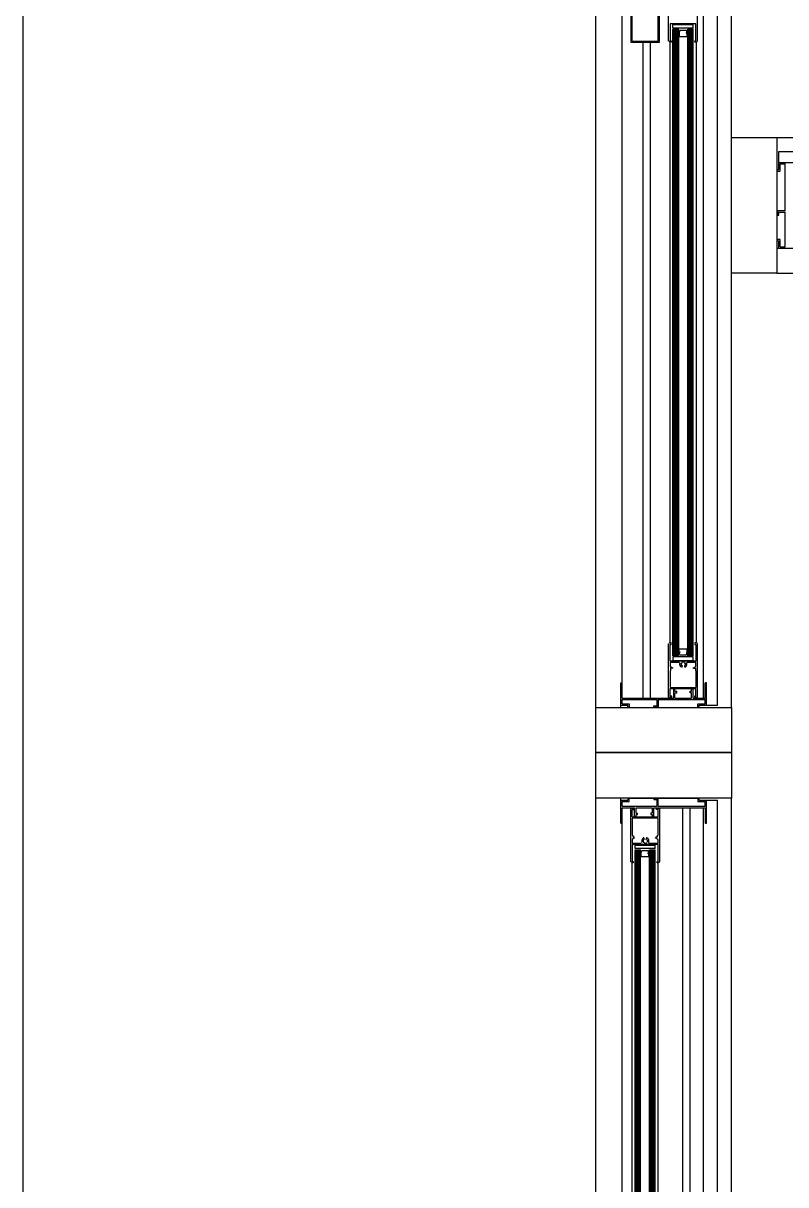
# Model space of a CAD drawing. Header units: millimetres. Extents: x 7649 to 34105, y 3983 to 25377.
# Drawn here: x 7649 to 8492, y 7268 to 8551 of the extents above; entities that cross this region are included whole.
import ezdxf

# ---------------------------------------------------------------- set-up
doc = ezdxf.new("R2010")
doc.units = ezdxf.units.MM

msp = doc.modelspace()

# ---------------------------------------------------------------- linework, layer by layer
at = {"layer": 'GEOMETRY', "color": 7}
for p, q in [((7649.45694, 5374.92222), (7649.45694, 25376.89306)), ((8281.81111, 7795.33056), (8281.81111, 9325.68056)), ((8310.91528, 7805.91389), (8310.91528, 9315.62639)), ((8400.87361, 7805.91389), (8400.87361, 9315.62639)), ((8416.21944, 7797.97639), (8416.21944, 9323.56389)), ((8431.56528, 7795.33056), (8431.56528, 9325.68056)), ((8320.44028, 8589.08056), (8320.44028, 8530.34306)), ((8352.19028, 8530.34306), (8352.19028, 8589.08056)), ((8362.24444, 8531.40139), (8362.24444, 8590.13889)), ((8393.99444, 8531.40139), (8393.99444, 8590.13889)), ((8322.02778, 8531.40139), (8322.02778, 8559.44722)), ((8350.60278, 8531.40139), (8350.60278, 8559.44722)), ((8392.40694, 8550.45139), (8363.83194, 8550.45139)), ((8363.83194, 8550.45139), (8363.83194, 8531.93056)), ((8367.00694, 8545.68889), (8367.00694, 8549.92222)), ((8367.00694, 8549.92222), (8389.23194, 8549.92222)), ((8389.23194, 8545.68889), (8367.00694, 8545.68889)), ((8367.00694, 7852.48056), (8367.00694, 8544.63056)), ((8367.00694, 8544.63056), (8373.35694, 8544.63056)), ((8368.06528, 7852.48056), (8368.06528, 8544.63056)), ((8369.12361, 7852.48056), (8369.12361, 8544.63056)), ((8370.18194, 7852.48056), (8370.18194, 8544.63056)), ((8371.24028, 7852.48056), (8371.24028, 8544.63056)), ((8372.29861, 7852.48056), (8372.29861, 8544.63056)), ((8373.35694, 7852.48056), (8373.35694, 8544.63056)), ((8383.41111, 7852.48056), (8383.41111, 8544.63056)), ((8383.41111, 8544.63056), (8389.23194, 8544.63056)), ((8384.46944, 7852.48056), (8384.46944, 8544.63056)), ((8384.99861, 7852.48056), (8384.99861, 8544.63056)), ((8386.05694, 7852.48056), (8386.05694, 8544.63056)), ((8387.11528, 7852.48056), (8387.11528, 8544.63056)), ((8388.17361, 7852.48056), (8388.17361, 8544.63056)), ((8389.23194, 8545.68889), (8389.23194, 8549.92222)), ((8389.23194, 7852.48056), (8389.23194, 8544.63056)), ((8392.40694, 8531.93056), (8392.40694, 8550.45139)), ((8363.83194, 8531.93056), (8364.89028, 8531.93056)), ((8364.89028, 8531.93056), (8364.89028, 8530.34306)), ((8373.88611, 8539.86806), (8374.94444, 8543.57222)), ((8373.88611, 8539.86806), (8373.88611, 8536.69306)), ((8373.88611, 8536.69306), (8382.88194, 8536.69306)), ((8374.94444, 8543.57222), (8381.82361, 8543.57222)), ((8381.82361, 8539.86806), (8382.88194, 8543.57222)), ((8382.88194, 8536.69306), (8382.88194, 8539.86806)), ((8391.34861, 8530.34306), (8391.34861, 8531.93056)), ((8391.34861, 8531.93056), (8392.40694, 8531.93056)), ((8320.44028, 8530.34306), (8352.19028, 8530.34306)), ((8322.02778, 8531.40139), (8350.60278, 8531.40139)), ((8334.19861, 7805.91389), (8334.19861, 8530.34306)), ((8342.13611, 7805.91389), (8342.13611, 8530.34306)), ((8362.77361, 8531.66597), (8362.78086, 8531.55826)), ((8362.78086, 8531.55826), (8362.80196, 8531.45496)), ((8362.80196, 8531.45496), (8362.83599, 8531.35701)), ((8362.83599, 8531.35701), (8362.88198, 8531.26535)), ((8362.88198, 8531.26535), (8362.939, 8531.18093)), ((8362.939, 8531.18093), (8363.00609, 8531.10471)), ((8363.00609, 8531.10471), (8363.08232, 8531.03761)), ((8363.08232, 8531.03761), (8363.16674, 8530.98059)), ((8363.16674, 8530.98059), (8363.2584, 8530.9346)), ((8363.2584, 8530.9346), (8363.35635, 8530.90058)), ((8364.89028, 8530.34306), (8363.30278, 8530.34306)), ((8363.35635, 8530.90058), (8363.45965, 8530.87947)), ((8363.45965, 8530.87947), (8363.56736, 8530.87222)), ((8363.83194, 7866.76806), (8363.83194, 8530.34306)), ((8392.93611, 8530.34306), (8391.34861, 8530.34306)), ((8392.93611, 7866.76806), (8392.93611, 8530.34306)), ((8393.20069, 8530.87222), (8393.3084, 8530.87947)), ((8393.3084, 8530.87947), (8393.41171, 8530.90058)), ((8393.41171, 8530.90058), (8393.50966, 8530.9346)), ((8393.50966, 8530.9346), (8393.60132, 8530.98059)), ((8393.60132, 8530.98059), (8393.68573, 8531.03761)), ((8393.68573, 8531.03761), (8393.76196, 8531.10471)), ((8393.76196, 8531.10471), (8393.82906, 8531.18093)), ((8393.82906, 8531.18093), (8393.88607, 8531.26535)), ((8393.88607, 8531.26535), (8393.93207, 8531.35701)), ((8393.93207, 8531.35701), (8393.96609, 8531.45496)), ((8393.96609, 8531.45496), (8393.9872, 8531.55826)), ((8393.9872, 8531.55826), (8393.99444, 8531.66597)), ((8481.83611, 8425.03889), (11880.67361, 8425.03889)), ((8483.95278, 8397.52222), (8483.95278, 8409.69306)), ((8483.95278, 8409.69306), (11878.02778, 8409.69306)), ((8483.95278, 8397.52222), (8509.35278, 8397.52222)), ((8483.95278, 8389.58472), (8483.95278, 8397.52222)), ((8485.54028, 8387.99722), (8485.54028, 8395.93472)), ((8485.54028, 8395.93472), (8490.83194, 8395.93472)), ((8490.83194, 8344.07639), (8490.83194, 8395.93472)), ((8481.83611, 8389.58472), (8481.83611, 8387.99722)), ((8481.83611, 8389.58472), (8483.95278, 8389.58472)), ((8481.83611, 8387.99722), (8485.54028, 8387.99722)), ((8490.83194, 8344.07639), (8482.36528, 8344.07639)), ((8482.36528, 8344.07639), (8482.36528, 8339.31389)), ((8482.36528, 8339.31389), (8483.95278, 8339.31389)), ((8483.95278, 8339.31389), (8483.95278, 8342.48889)), ((8483.95278, 8342.48889), (8490.83194, 8342.48889)), ((8490.83194, 8304.38889), (8490.83194, 8342.48889)), ((8485.54028, 8312.32639), (8481.83611, 8312.32639)), ((8481.83611, 8312.32639), (8481.83611, 8310.73889)), ((8481.83611, 8310.73889), (8483.95278, 8310.73889)), ((8481.83611, 8302.80139), (8483.95278, 8302.80139)), ((8483.95278, 8302.80139), (8483.95278, 8310.73889)), ((8483.95278, 8302.80139), (8509.35278, 8302.80139)), ((8485.54028, 8304.38889), (8485.54028, 8312.32639)), ((8485.54028, 8304.38889), (8490.83194, 8304.38889)), ((8481.83611, 8275.28472), (11880.67361, 8275.28472)), ((8362.24444, 7806.97222), (8362.24444, 7865.70972)), ((8362.78086, 7866.08201), (8362.77361, 7865.97431)), ((8362.80196, 7866.18532), (8362.78086, 7866.08201)), ((8362.83599, 7866.28327), (8362.80196, 7866.18532)), ((8362.88198, 7866.37493), (8362.83599, 7866.28327)), ((8362.939, 7866.45934), (8362.88198, 7866.37493)), ((8363.00609, 7866.53557), (8362.939, 7866.45934)), ((8363.08232, 7866.60267), (8363.00609, 7866.53557)), ((8363.16674, 7866.65969), (8363.08232, 7866.60267)), ((8363.2584, 7866.70568), (8363.16674, 7866.65969)), ((8363.35635, 7866.7397), (8363.2584, 7866.70568)), ((8364.89028, 7866.76806), (8363.30278, 7866.76806)), ((8363.45965, 7866.76081), (8363.35635, 7866.7397)), ((8363.56736, 7866.76806), (8363.45965, 7866.76081)), ((8363.83194, 7846.65972), (8363.83194, 7865.18056)), ((8363.83194, 7865.18056), (8364.89028, 7865.18056)), ((8364.89028, 7865.18056), (8364.89028, 7866.76806)), ((8392.93611, 7866.76806), (8391.34861, 7866.76806)), ((8391.34861, 7866.76806), (8391.34861, 7865.18056)), ((8391.34861, 7865.18056), (8392.40694, 7865.18056)), ((8392.40694, 7865.18056), (8392.40694, 7846.65972)), ((8393.3084, 7866.76081), (8393.20069, 7866.76806)), ((8393.41171, 7866.7397), (8393.3084, 7866.76081)), ((8393.50966, 7866.70568), (8393.41171, 7866.7397)), ((8393.60132, 7866.65969), (8393.50966, 7866.70568)), ((8393.68573, 7866.60267), (8393.60132, 7866.65969)), ((8393.76196, 7866.53557), (8393.68573, 7866.60267)), ((8393.82906, 7866.45934), (8393.76196, 7866.53557)), ((8393.88607, 7866.37493), (8393.82906, 7866.45934)), ((8393.93207, 7866.28327), (8393.88607, 7866.37493)), ((8393.96609, 7866.18532), (8393.93207, 7866.28327)), ((8393.9872, 7866.08201), (8393.96609, 7866.18532)), ((8393.99444, 7865.97431), (8393.9872, 7866.08201)), ((8393.99444, 7806.97222), (8393.99444, 7865.70972)), ((8367.00694, 7852.48056), (8373.35694, 7852.48056)), ((8373.88611, 7857.24306), (8373.88611, 7860.41806)), ((8373.88611, 7860.41806), (8382.88194, 7860.41806)), ((8373.88611, 7853.53889), (8374.94444, 7857.24306)), ((8374.94444, 7853.53889), (8381.82361, 7853.53889)), ((8381.82361, 7853.53889), (8382.88194, 7857.24306)), ((8382.88194, 7857.24306), (8382.88194, 7860.41806)), ((8383.41111, 7852.48056), (8389.23194, 7852.48056)), ((8392.40694, 7846.65972), (8363.83194, 7846.65972)), ((8374.41528, 7845.07222), (8363.83194, 7845.07222)), ((8363.83194, 7845.07222), (8363.83194, 7840.83889)), ((8363.83194, 7840.83889), (8367.00694, 7839.25139)), ((8389.23194, 7851.42222), (8367.00694, 7851.42222)), ((8367.00694, 7851.42222), (8367.00694, 7847.18889)), ((8367.00694, 7847.18889), (8389.23194, 7847.18889)), ((8367.00694, 7838.72222), (8367.00694, 7839.25139)), ((8374.42818, 7843.54424), (8374.41647, 7843.11433)), ((8374.41647, 7843.11433), (8374.45107, 7842.68784)), ((8374.48714, 7843.97377), (8374.42818, 7843.54424)), ((8374.45107, 7842.68784), (8374.53105, 7842.26855)), ((8374.59428, 7844.39915), (8374.48714, 7843.97377)), ((8374.53105, 7842.26855), (8374.65547, 7841.86023)), ((8374.75054, 7844.8166), (8374.59428, 7844.39915)), ((8374.65547, 7841.86023), (8374.8234, 7841.46667)), ((8374.8234, 7841.46667), (8375.03391, 7841.09166)), ((8375.03391, 7841.09166), (8375.28606, 7840.73896)), ((8375.28606, 7840.73896), (8375.57892, 7840.41236)), ((8375.57892, 7840.41236), (8375.91155, 7840.11566)), ((8376.01581, 7843.46924), (8376.00278, 7843.22014)), ((8376.00278, 7843.22014), (8376.01581, 7842.97103)), ((8376.05491, 7843.7162), (8376.01581, 7843.46924)), ((8376.01581, 7842.97103), (8376.05491, 7842.72408)), ((8376.12007, 7843.95884), (8376.05491, 7843.7162)), ((8376.05491, 7842.72408), (8376.12007, 7842.48144)), ((8376.21129, 7844.19502), (8376.12007, 7843.95884)), ((8376.12007, 7842.48144), (8376.21129, 7842.24526)), ((8376.32858, 7844.42258), (8376.21129, 7844.19502)), ((8376.21129, 7842.24526), (8376.32858, 7842.01769)), ((8376.30203, 7840.48257), (8376.36339, 7840.4383)), ((8376.47193, 7844.63938), (8376.32858, 7844.42258)), ((8376.32858, 7842.01769), (8376.47193, 7841.8009)), ((8376.36339, 7840.4383), (8376.42791, 7840.40048)), ((8376.42791, 7840.40048), (8376.49512, 7840.36915)), ((8376.49512, 7840.36915), (8376.56453, 7840.34436)), ((8376.56453, 7840.34436), (8376.63567, 7840.32619)), ((8376.63567, 7840.32619), (8376.70804, 7840.31467)), ((8376.70804, 7840.31467), (8376.78116, 7840.30987)), ((8376.78116, 7840.30987), (8376.85455, 7840.31183)), ((8376.85455, 7840.31183), (8376.92773, 7840.32062)), ((8376.92773, 7840.32062), (8377.00021, 7840.33628)), ((8377.18158, 7845.27559), (8376.96479, 7845.13224)), ((8377.00021, 7840.33628), (8377.07152, 7840.35887)), ((8377.06111, 7844.54306), (8377.06111, 7845.07222)), ((8377.07152, 7840.35887), (8377.14115, 7840.38844)), ((8377.14115, 7840.38844), (8377.20767, 7840.42449)), ((8377.40915, 7845.39288), (8377.18158, 7845.27559)), ((8377.20767, 7840.42449), (8377.26976, 7840.46619)), ((8377.26976, 7840.46619), (8377.32717, 7840.51313)), ((8377.32717, 7840.51313), (8377.37963, 7840.5649)), ((8377.38801, 7841.6328), (8377.35119, 7841.67126)), ((8377.37963, 7840.5649), (8377.42689, 7840.62109)), ((8377.42199, 7841.59219), (8377.38801, 7841.6328)), ((8377.64533, 7845.4841), (8377.40915, 7845.39288)), ((8377.45305, 7841.54959), (8377.42199, 7841.59219)), ((8377.42689, 7840.62109), (8377.46868, 7840.68128)), ((8377.48113, 7841.50518), (8377.45305, 7841.54959)), ((8377.46868, 7840.68128), (8377.50476, 7840.74506)), ((8377.50616, 7841.45909), (8377.48113, 7841.50518)), ((8377.50476, 7840.74506), (8377.53486, 7840.81203)), ((8377.52807, 7841.41151), (8377.50616, 7841.45909)), ((8377.54679, 7841.36259), (8377.52807, 7841.41151)), ((8377.53486, 7840.81203), (8377.55871, 7840.88177)), ((8377.56227, 7841.31248), (8377.54679, 7841.36259)), ((8377.55871, 7840.88177), (8377.57608, 7840.95386)), ((8377.57442, 7841.26136), (8377.56227, 7841.31248)), ((8377.58319, 7841.20937), (8377.57442, 7841.26136)), ((8377.57608, 7840.95386), (8377.58668, 7841.0279)), ((8377.58849, 7841.15669), (8377.58319, 7841.20937)), ((8377.58668, 7841.0279), (8377.59028, 7841.10347)), ((8377.59028, 7841.10347), (8377.58849, 7841.15669)), ((8377.88797, 7845.54926), (8377.64533, 7845.4841)), ((8378.13492, 7845.58836), (8377.88797, 7845.54926)), ((8378.38403, 7845.60139), (8378.13492, 7845.58836)), ((8378.63313, 7845.58836), (8378.38403, 7845.60139)), ((8378.88008, 7845.54926), (8378.63313, 7845.58836)), ((8379.12273, 7845.4841), (8378.88008, 7845.54926)), ((8379.35891, 7845.39288), (8379.12273, 7845.4841)), ((8379.58647, 7845.27559), (8379.35891, 7845.39288)), ((8379.80327, 7845.13224), (8379.58647, 7845.27559)), ((8379.70694, 7845.07222), (8379.70694, 7844.54306)), ((8379.70694, 7844.54306), (8380.23611, 7844.54306)), ((8379.70694, 7841.89722), (8380.23611, 7841.89722)), ((8379.71718, 7841.23075), (8379.70749, 7841.13282)), ((8379.70749, 7841.13282), (8379.70992, 7841.03444)), ((8379.70992, 7841.03444), (8379.72453, 7840.93683)), ((8379.73896, 7841.32702), (8379.71718, 7841.23075)), ((8379.72453, 7840.93683), (8379.75135, 7840.84119)), ((8379.77278, 7841.42041), (8379.73896, 7841.32702)), ((8379.75135, 7840.84119), (8379.79044, 7840.74873)), ((8379.8186, 7841.50973), (8379.77278, 7841.42041)), ((8379.79044, 7840.74873), (8379.84184, 7840.66067)), ((8379.87636, 7841.59375), (8379.8186, 7841.50973)), ((8379.84184, 7840.66067), (8379.90559, 7840.57822)), ((8379.94603, 7841.67126), (8379.87636, 7841.59375)), ((8379.90559, 7840.57822), (8379.97948, 7840.50472)), ((8379.97948, 7840.50472), (8380.06048, 7840.44278)), ((8380.06048, 7840.44278), (8380.14736, 7840.39251)), ((8380.14736, 7840.39251), (8380.23893, 7840.35402)), ((8380.23893, 7840.35402), (8380.33397, 7840.3274)), ((8380.43948, 7844.42258), (8380.29612, 7844.63938)), ((8380.29612, 7841.8009), (8380.43948, 7842.01769)), ((8380.33397, 7840.3274), (8380.43129, 7840.31276)), ((8380.43129, 7840.31276), (8380.52966, 7840.31022)), ((8380.55676, 7844.19502), (8380.43948, 7844.42258)), ((8380.43948, 7842.01769), (8380.55676, 7842.24526)), ((8380.52966, 7840.31022), (8380.62789, 7840.31987)), ((8380.64799, 7843.95884), (8380.55676, 7844.19502)), ((8380.55676, 7842.24526), (8380.64799, 7842.48144)), ((8380.62789, 7840.31987), (8380.72476, 7840.34183)), ((8380.71315, 7843.7162), (8380.64799, 7843.95884)), ((8380.64799, 7842.48144), (8380.71315, 7842.72408)), ((8380.75225, 7843.46924), (8380.71315, 7843.7162)), ((8380.71315, 7842.72408), (8380.75225, 7842.97103)), ((8380.72476, 7840.34183), (8380.81908, 7840.37619)), ((8380.76528, 7843.22014), (8380.75225, 7843.46924)), ((8380.75225, 7842.97103), (8380.76528, 7843.22014)), ((8380.81908, 7840.37619), (8380.90962, 7840.42307)), ((8380.85651, 7840.11566), (8381.08456, 7840.31184)), ((8380.90962, 7840.42307), (8380.99519, 7840.48257)), ((8381.08456, 7840.31184), (8381.29563, 7840.52314)), ((8381.29563, 7840.52314), (8381.48917, 7840.74843)), ((8381.48917, 7840.74843), (8381.66464, 7840.98659)), ((8381.66464, 7840.98659), (8381.82149, 7841.23649)), ((8381.82149, 7841.23649), (8381.95919, 7841.49701)), ((8381.95919, 7841.49701), (8382.0772, 7841.76703)), ((8382.07056, 7844.68998), (8382.01752, 7844.8166)), ((8382.11912, 7844.56179), (8382.07056, 7844.68998)), ((8382.0772, 7841.76703), (8382.17496, 7842.04541)), ((8382.16318, 7844.43216), (8382.11912, 7844.56179)), ((8382.2027, 7844.3012), (8382.16318, 7844.43216)), ((8382.17496, 7842.04541), (8382.25194, 7842.33104)), ((8382.23767, 7844.16904), (8382.2027, 7844.3012)), ((8382.26806, 7844.03578), (8382.23767, 7844.16904)), ((8382.25194, 7842.33104), (8382.3076, 7842.62279)), ((8382.29384, 7843.90156), (8382.26806, 7844.03578)), ((8382.31499, 7843.7665), (8382.29384, 7843.90156)), ((8382.3076, 7842.62279), (8382.34139, 7842.91953)), ((8382.33149, 7843.6307), (8382.31499, 7843.7665)), ((8382.3433, 7843.49429), (8382.33149, 7843.6307)), ((8382.34139, 7842.91953), (8382.35278, 7843.22014)), ((8382.3504, 7843.3574), (8382.3433, 7843.49429)), ((8382.35278, 7843.22014), (8382.3504, 7843.3574)), ((8392.40694, 7845.07222), (8382.35278, 7845.07222)), ((8389.23194, 7847.18889), (8389.23194, 7851.42222)), ((8389.23194, 7838.72222), (8389.23194, 7839.25139)), ((8389.76111, 7839.25139), (8392.40694, 7840.83889)), ((8392.40694, 7840.83889), (8392.40694, 7845.07222)), ((8364.36111, 7836.07639), (8363.83194, 7836.07639)), ((8363.83194, 7836.07639), (8363.83194, 7817.55556)), ((8366.47778, 7838.72222), (8364.36111, 7838.72222)), ((8364.36111, 7838.72222), (8364.36111, 7836.07639)), ((8389.76111, 7838.72222), (8391.87778, 7838.72222)), ((8391.87778, 7838.72222), (8391.87778, 7836.07639)), ((8391.87778, 7836.07639), (8392.40694, 7836.07639)), ((8392.40694, 7836.07639), (8392.40694, 7817.55556)), ((8309.32778, 7822.84722), (8310.91528, 7822.84722)), ((8309.32778, 7797.97639), (8309.32778, 7822.84722)), ((8310.91528, 7805.91389), (8310.91528, 7822.84722)), ((8363.83194, 7817.55556), (8392.40694, 7817.55556)), ((8363.83194, 7808.03056), (8363.83194, 7816.49722)), ((8363.83194, 7816.49722), (8392.40694, 7816.49722)), ((8368.06528, 7815.96806), (8369.12361, 7815.96806)), ((8368.06528, 7805.91389), (8368.06528, 7815.96806)), ((8369.12361, 7813.32222), (8369.12361, 7815.96806)), ((8369.12361, 7813.32222), (8371.24028, 7813.32222)), ((8371.24028, 7811.73472), (8371.24028, 7813.32222)), ((8386.05694, 7811.73472), (8386.05694, 7813.32222)), ((8386.05694, 7813.32222), (8387.64444, 7813.32222)), ((8387.64444, 7813.32222), (8387.64444, 7815.96806)), ((8387.64444, 7815.96806), (8389.23194, 7815.96806)), ((8389.23194, 7805.91389), (8389.23194, 7815.96806)), ((8392.40694, 7808.03056), (8392.40694, 7816.49722)), ((8404.04861, 7822.84722), (8402.46111, 7822.84722)), ((8402.46111, 7805.91389), (8402.46111, 7822.84722)), ((8404.04861, 7797.97639), (8404.04861, 7822.84722)), ((8310.91528, 7805.91389), (8368.06528, 7805.91389)), ((8310.91528, 7804.32639), (8349.54444, 7804.32639)), ((8310.91528, 7799.56389), (8310.91528, 7804.32639)), ((8349.54444, 7797.44722), (8349.54444, 7804.32639)), ((8350.60278, 7804.32639), (8350.60278, 7795.85972)), ((8350.60278, 7804.32639), (8402.46111, 7804.32639)), ((8362.24444, 7806.97222), (8365.94861, 7806.97222)), ((8365.94861, 7808.03056), (8363.83194, 7808.03056)), ((8365.94861, 7806.97222), (8365.94861, 7808.03056)), ((8369.12361, 7811.73472), (8371.24028, 7811.73472)), ((8369.12361, 7805.91389), (8369.12361, 7811.73472)), ((8369.12361, 7805.91389), (8387.64444, 7805.91389)), ((8387.64444, 7811.73472), (8386.05694, 7811.73472)), ((8387.64444, 7805.91389), (8387.64444, 7811.73472)), ((8389.23194, 7805.91389), (8402.46111, 7805.91389)), ((8392.40694, 7808.03056), (8390.81944, 7808.03056)), ((8390.81944, 7808.03056), (8390.81944, 7806.97222)), ((8390.81944, 7806.97222), (8393.99444, 7806.97222)), ((8402.46111, 7799.56389), (8402.46111, 7804.32639)), ((8309.32778, 7797.97639), (8317.26528, 7797.97639)), ((8309.32778, 7795.33056), (8309.32778, 7797.97639)), ((8310.91528, 7799.56389), (8318.85278, 7799.56389)), ((8317.26528, 7795.33056), (8317.26528, 7797.97639)), ((8318.85278, 7795.33056), (8317.26528, 7795.33056)), ((8318.85278, 7799.56389), (8318.85278, 7795.33056)), ((8345.84028, 7795.85972), (8345.84028, 7797.44722)), ((8345.84028, 7797.44722), (8349.54444, 7797.44722)), ((8350.60278, 7795.85972), (8345.84028, 7795.85972)), ((8394.52361, 7795.33056), (8394.52361, 7799.56389)), ((8394.52361, 7799.56389), (8402.46111, 7799.56389)), ((8396.11111, 7795.33056), (8394.52361, 7795.33056)), ((8396.11111, 7797.97639), (8404.04861, 7797.97639)), ((8396.11111, 7795.33056), (8396.11111, 7797.97639)), ((8404.04861, 7797.97639), (8416.21944, 7797.97639)), ((8281.81111, 6164.96806), (8281.81111, 7695.31806)), ((8309.32778, 7693.20139), (8309.32778, 7695.31806)), ((8309.32778, 7693.20139), (8317.26528, 7693.20139)), ((8309.32778, 7667.80139), (8309.32778, 7693.20139)), ((8310.91528, 7691.61389), (8318.85278, 7691.61389)), ((8310.91528, 7686.32222), (8310.91528, 7691.61389)), ((8310.91528, 7686.32222), (8349.54444, 7686.32222)), ((8318.85278, 7695.31806), (8317.26528, 7695.31806)), ((8317.26528, 7695.31806), (8317.26528, 7693.20139)), ((8318.85278, 7691.61389), (8318.85278, 7695.31806)), ((8318.85278, 7695.31806), (8394.52361, 7695.31806)), ((8345.84028, 7694.78889), (8345.84028, 7693.73056)), ((8345.84028, 7694.78889), (8350.60278, 7694.78889)), ((8345.84028, 7693.73056), (8349.54444, 7693.73056)), ((8349.54444, 7686.32222), (8349.54444, 7693.73056)), ((8350.60278, 7686.32222), (8350.60278, 7694.78889)), ((8350.60278, 7686.32222), (8402.46111, 7686.32222)), ((8396.11111, 7695.31806), (8394.52361, 7695.31806)), ((8394.52361, 7695.31806), (8394.52361, 7691.61389)), ((8394.52361, 7691.61389), (8402.46111, 7691.61389)), ((8396.11111, 7693.20139), (8396.11111, 7695.31806)), ((8396.11111, 7693.20139), (8404.04861, 7693.20139)), ((8402.46111, 7686.32222), (8402.46111, 7691.61389)), ((8404.04861, 7693.20139), (8416.21944, 7693.20139)), ((8404.04861, 7667.80139), (8404.04861, 7693.20139)), ((8416.21944, 6167.61389), (8416.21944, 7693.20139)), ((8431.56528, 6164.96806), (8431.56528, 7695.31806)), ((8310.91528, 7667.80139), (8310.91528, 7684.73472)), ((8310.91528, 7684.73472), (8324.67361, 7684.73472)), ((8310.91528, 6175.55139), (8310.91528, 7684.73472)), ((8320.44028, 7624.93889), (8320.44028, 7684.20556)), ((8320.44028, 7684.20556), (8323.61528, 7684.20556)), ((8322.02778, 7674.68056), (8322.02778, 7682.61806)), ((8322.02778, 7682.61806), (8323.61528, 7682.61806)), ((8322.02778, 7674.68056), (8350.60278, 7674.68056)), ((8350.60278, 7673.09306), (8322.02778, 7673.09306)), ((8322.02778, 7673.09306), (8322.02778, 7654.57222)), ((8323.61528, 7682.61806), (8323.61528, 7684.20556)), ((8324.67361, 7675.20972), (8324.67361, 7684.73472)), ((8324.67361, 7675.20972), (8326.26111, 7675.20972)), ((8326.26111, 7678.91389), (8326.26111, 7684.73472)), ((8326.26111, 7684.73472), (8344.25278, 7684.73472)), ((8326.26111, 7678.91389), (8327.84861, 7678.91389)), ((8326.26111, 7675.20972), (8326.26111, 7677.32639)), ((8326.26111, 7677.32639), (8327.84861, 7677.32639)), ((8327.84861, 7677.32639), (8327.84861, 7678.91389)), ((8344.25278, 7678.91389), (8342.66528, 7678.91389)), ((8342.66528, 7678.91389), (8342.66528, 7677.32639)), ((8342.66528, 7677.32639), (8344.25278, 7677.32639)), ((8344.25278, 7684.73472), (8344.25278, 7678.91389)), ((8344.25278, 7677.32639), (8344.25278, 7675.20972)), ((8344.25278, 7675.20972), (8345.84028, 7675.20972)), ((8345.84028, 7684.73472), (8402.46111, 7684.73472)), ((8345.84028, 7675.20972), (8345.84028, 7684.73472)), ((8349.01528, 7684.20556), (8352.19028, 7684.20556)), ((8349.01528, 7682.61806), (8349.01528, 7684.20556)), ((8350.60278, 7682.61806), (8349.01528, 7682.61806)), ((8350.60278, 7674.68056), (8350.60278, 7682.61806)), ((8350.60278, 7654.57222), (8350.60278, 7673.09306)), ((8352.19028, 7684.20556), (8352.19028, 7624.93889)), ((8378.11944, 6959.77639), (8378.11944, 7684.73472)), ((8386.05694, 6959.77639), (8386.05694, 7684.73472)), ((8400.87361, 6175.55139), (8400.87361, 7684.73472)), ((8402.46111, 7684.73472), (8402.46111, 7667.80139)), ((8309.32778, 7667.80139), (8310.91528, 7667.80139)), ((8402.46111, 7667.80139), (8404.04861, 7667.80139)), ((8322.02778, 7654.57222), (8322.55694, 7654.57222)), ((8324.67361, 7651.39722), (8322.02778, 7649.80972)), ((8322.02778, 7649.80972), (8322.02778, 7645.57639)), ((8322.55694, 7654.57222), (8322.55694, 7652.45556)), ((8322.55694, 7652.45556), (8324.67361, 7652.45556)), ((8332.6469, 7648.48993), (8332.61231, 7648.06344)), ((8332.61231, 7648.06344), (8332.62402, 7647.63354)), ((8332.62402, 7647.63354), (8332.68298, 7647.20401)), ((8332.72688, 7648.90923), (8332.6469, 7648.48993)), ((8332.68298, 7647.20401), (8332.79012, 7646.77863)), ((8332.8513, 7649.31754), (8332.72688, 7648.90923)), ((8332.79012, 7646.77863), (8332.94637, 7646.36117)), ((8333.01923, 7649.7111), (8332.8513, 7649.31754)), ((8333.22974, 7650.08612), (8333.01923, 7649.7111)), ((8333.48189, 7650.43882), (8333.22974, 7650.08612)), ((8333.77475, 7650.76541), (8333.48189, 7650.43882)), ((8334.10738, 7651.06212), (8333.77475, 7650.76541)), ((8334.03005, 7651.26864), (8333.9687, 7651.22437)), ((8334.09458, 7651.30647), (8334.03005, 7651.26864)), ((8334.16179, 7651.3378), (8334.09458, 7651.30647)), ((8334.2312, 7651.36258), (8334.16179, 7651.3378)), ((8334.72778, 7649.28056), (8334.19861, 7649.28056)), ((8334.21164, 7648.20674), (8334.19861, 7647.95764)), ((8334.19861, 7647.95764), (8334.21164, 7647.70853)), ((8334.19861, 7646.63472), (8334.72778, 7646.63472)), ((8334.25074, 7648.4537), (8334.21164, 7648.20674)), ((8334.21164, 7647.70853), (8334.25074, 7647.46158)), ((8334.30233, 7651.38076), (8334.2312, 7651.36258)), ((8334.3159, 7648.69634), (8334.25074, 7648.4537)), ((8334.25074, 7647.46158), (8334.3159, 7647.21894)), ((8334.3747, 7651.39227), (8334.30233, 7651.38076)), ((8334.40712, 7648.93252), (8334.3159, 7648.69634)), ((8334.3159, 7647.21894), (8334.40712, 7646.98276)), ((8334.44783, 7651.39708), (8334.3747, 7651.39227)), ((8334.52441, 7649.16008), (8334.40712, 7648.93252)), ((8334.40712, 7646.98276), (8334.52441, 7646.75519)), ((8334.52122, 7651.39511), (8334.44783, 7651.39708)), ((8334.5944, 7651.38633), (8334.52122, 7651.39511)), ((8334.66776, 7649.37688), (8334.52441, 7649.16008)), ((8334.52441, 7646.75519), (8334.66776, 7646.5384)), ((8334.66688, 7651.37067), (8334.5944, 7651.38633)), ((8334.73818, 7651.34808), (8334.66688, 7651.37067)), ((8334.72778, 7649.80972), (8334.72778, 7649.28056)), ((8334.80782, 7651.3185), (8334.73818, 7651.34808)), ((8334.87434, 7651.28246), (8334.80782, 7651.3185)), ((8334.93643, 7651.24075), (8334.87434, 7651.28246)), ((8334.99383, 7651.19381), (8334.93643, 7651.24075)), ((8335.04629, 7651.14204), (8334.99383, 7651.19381)), ((8335.01786, 7650.03568), (8335.05468, 7650.07415)), ((8335.09355, 7651.08586), (8335.04629, 7651.14204)), ((8335.05468, 7650.07415), (8335.08865, 7650.11476)), ((8335.08865, 7650.11476), (8335.11972, 7650.15735)), ((8335.13535, 7651.02566), (8335.09355, 7651.08586)), ((8335.11972, 7650.15735), (8335.14779, 7650.20177)), ((8335.17143, 7650.96188), (8335.13535, 7651.02566)), ((8335.14779, 7650.20177), (8335.17282, 7650.24785)), ((8335.20152, 7650.89491), (8335.17143, 7650.96188)), ((8335.17282, 7650.24785), (8335.19473, 7650.29543)), ((8335.19473, 7650.29543), (8335.21346, 7650.34436)), ((8335.22538, 7650.82518), (8335.20152, 7650.89491)), ((8335.21346, 7650.34436), (8335.22893, 7650.39446)), ((8335.24274, 7650.75308), (8335.22538, 7650.82518)), ((8335.22893, 7650.39446), (8335.24109, 7650.44559)), ((8335.24109, 7650.44559), (8335.24985, 7650.49757)), ((8335.25335, 7650.67905), (8335.24274, 7650.75308)), ((8335.24985, 7650.49757), (8335.25516, 7650.55025)), ((8335.25694, 7650.60347), (8335.25335, 7650.67905)), ((8335.25516, 7650.55025), (8335.25694, 7650.60347)), ((8337.37361, 7649.28056), (8337.37361, 7649.80972)), ((8337.37659, 7650.6725), (8337.37415, 7650.57412)), ((8337.37415, 7650.57412), (8337.38385, 7650.4762)), ((8337.39119, 7650.77012), (8337.37659, 7650.6725)), ((8337.38385, 7650.4762), (8337.40563, 7650.37993)), ((8337.41802, 7650.86576), (8337.39119, 7650.77012)), ((8337.40563, 7650.37993), (8337.43945, 7650.28653)), ((8337.45711, 7650.95821), (8337.41802, 7650.86576)), ((8337.43945, 7650.28653), (8337.48527, 7650.19722)), ((8337.50851, 7651.04627), (8337.45711, 7650.95821)), ((8337.48527, 7650.19722), (8337.54303, 7650.1132)), ((8337.57225, 7651.12872), (8337.50851, 7651.04627)), ((8337.54303, 7650.1132), (8337.6127, 7650.03568)), ((8337.64615, 7651.20222), (8337.57225, 7651.12872)), ((8337.72714, 7651.26416), (8337.64615, 7651.20222)), ((8337.81403, 7651.31443), (8337.72714, 7651.26416)), ((8337.90559, 7651.35293), (8337.81403, 7651.31443)), ((8338.00064, 7651.37955), (8337.90559, 7651.35293)), ((8338.09795, 7651.39418), (8338.00064, 7651.37955)), ((8338.19633, 7651.39673), (8338.09795, 7651.39418)), ((8338.29455, 7651.38707), (8338.19633, 7651.39673)), ((8338.39143, 7651.36512), (8338.29455, 7651.38707)), ((8338.48574, 7651.33075), (8338.39143, 7651.36512)), ((8338.57629, 7651.28387), (8338.48574, 7651.33075)), ((8338.63531, 7649.16008), (8338.49196, 7649.37688)), ((8338.49196, 7646.5384), (8338.63531, 7646.75519)), ((8338.66186, 7651.22437), (8338.57629, 7651.28387)), ((8338.7526, 7648.93252), (8338.63531, 7649.16008)), ((8338.63531, 7646.75519), (8338.7526, 7646.98276)), ((8338.84382, 7648.69634), (8338.7526, 7648.93252)), ((8338.7526, 7646.98276), (8338.84382, 7647.21894)), ((8338.90898, 7648.4537), (8338.84382, 7648.69634)), ((8338.84382, 7647.21894), (8338.90898, 7647.46158)), ((8338.94808, 7648.20674), (8338.90898, 7648.4537)), ((8338.90898, 7647.46158), (8338.94808, 7647.70853)), ((8338.96111, 7647.95764), (8338.94808, 7648.20674)), ((8338.94808, 7647.70853), (8338.96111, 7647.95764)), ((8339.28039, 7650.86594), (8339.05234, 7651.06212)), ((8339.49146, 7650.65464), (8339.28039, 7650.86594)), ((8339.685, 7650.42935), (8339.49146, 7650.65464)), ((8339.86047, 7650.19119), (8339.685, 7650.42935)), ((8340.01733, 7649.94129), (8339.86047, 7650.19119)), ((8340.15503, 7649.68076), (8340.01733, 7649.94129)), ((8340.27303, 7649.41075), (8340.15503, 7649.68076)), ((8340.21335, 7646.36117), (8340.26639, 7646.4878)), ((8340.26639, 7646.4878), (8340.31496, 7646.61598)), ((8340.37079, 7649.13237), (8340.27303, 7649.41075)), ((8340.31496, 7646.61598), (8340.35901, 7646.74562)), ((8340.35901, 7646.74562), (8340.39854, 7646.87658)), ((8340.44778, 7648.84674), (8340.37079, 7649.13237)), ((8340.39854, 7646.87658), (8340.43351, 7647.00874)), ((8340.43351, 7647.00874), (8340.46389, 7647.14199)), ((8340.50343, 7648.55499), (8340.44778, 7648.84674)), ((8340.46389, 7647.14199), (8340.48967, 7647.27621)), ((8340.48967, 7647.27621), (8340.51082, 7647.41128)), ((8340.53723, 7648.25825), (8340.50343, 7648.55499)), ((8340.51082, 7647.41128), (8340.52732, 7647.54708)), ((8340.52732, 7647.54708), (8340.53913, 7647.68348)), ((8340.54861, 7647.95764), (8340.53723, 7648.25825)), ((8340.53913, 7647.68348), (8340.54624, 7647.82038)), ((8340.54624, 7647.82038), (8340.54861, 7647.95764)), ((8350.60278, 7649.80972), (8347.42778, 7651.39722)), ((8347.95694, 7652.45556), (8350.07361, 7652.45556)), ((8350.07361, 7652.45556), (8350.07361, 7654.57222)), ((8350.07361, 7654.57222), (8350.60278, 7654.57222)), ((8350.60278, 7645.57639), (8350.60278, 7649.80972)), ((8322.02778, 7645.57639), (8332.08194, 7645.57639)), ((8350.60278, 7643.98889), (8322.02778, 7643.98889)), ((8322.02778, 7643.98889), (8322.02778, 7625.46806)), ((8325.20278, 7639.75556), (8325.20278, 7643.45972)), ((8325.20278, 7643.45972), (8347.42778, 7643.45972)), ((8347.42778, 7639.75556), (8325.20278, 7639.75556)), ((8325.20278, 6945.48889), (8325.20278, 7638.16806)), ((8325.20278, 7638.16806), (8331.02361, 7638.16806)), ((8326.26111, 6945.48889), (8326.26111, 7638.16806)), ((8327.31944, 6945.48889), (8327.31944, 7638.16806)), ((8328.37778, 6945.48889), (8328.37778, 7638.16806)), ((8329.43611, 6945.48889), (8329.43611, 7638.16806)), ((8329.96528, 6945.48889), (8329.96528, 7638.16806)), ((8331.02361, 6945.48889), (8331.02361, 7638.16806)), ((8331.55278, 7633.93472), (8332.61111, 7637.63889)), ((8331.55278, 7633.93472), (8331.55278, 7630.75972)), ((8332.61111, 7637.63889), (8339.49028, 7637.63889)), ((8335.16062, 7646.04554), (8335.37742, 7645.90219)), ((8335.37742, 7645.90219), (8335.60498, 7645.7849)), ((8335.60498, 7645.7849), (8335.84116, 7645.69368)), ((8335.84116, 7645.69368), (8336.0838, 7645.62852)), ((8336.0838, 7645.62852), (8336.33076, 7645.58942)), ((8336.33076, 7645.58942), (8336.57986, 7645.57639)), ((8336.57986, 7645.57639), (8336.82897, 7645.58942)), ((8336.82897, 7645.58942), (8337.07592, 7645.62852)), ((8337.07592, 7645.62852), (8337.31856, 7645.69368)), ((8337.31856, 7645.69368), (8337.55474, 7645.7849)), ((8337.55474, 7645.7849), (8337.78231, 7645.90219)), ((8337.78231, 7645.90219), (8337.9991, 7646.04554)), ((8339.49028, 7633.93472), (8340.54861, 7637.63889)), ((8340.01944, 7645.57639), (8350.60278, 7645.57639)), ((8340.54861, 7630.75972), (8340.54861, 7633.93472)), ((8341.07778, 6945.48889), (8341.07778, 7638.16806)), ((8341.07778, 7638.16806), (8347.42778, 7638.16806)), ((8342.13611, 6945.48889), (8342.13611, 7638.16806)), ((8343.19444, 6945.48889), (8343.19444, 7638.16806)), ((8344.25278, 6945.48889), (8344.25278, 7638.16806)), ((8345.31111, 6945.48889), (8345.31111, 7638.16806)), ((8346.36944, 6945.48889), (8346.36944, 7638.16806)), ((8347.42778, 7639.75556), (8347.42778, 7643.45972)), ((8347.42778, 6945.48889), (8347.42778, 7638.16806)), ((8350.60278, 7625.46806), (8350.60278, 7643.98889)), ((8320.96944, 7625.20347), (8320.97669, 7625.09576)), ((8320.97669, 7625.09576), (8320.9978, 7624.99246)), ((8320.9978, 7624.99246), (8321.03182, 7624.89451)), ((8321.03182, 7624.89451), (8321.07781, 7624.80285)), ((8321.07781, 7624.80285), (8321.13483, 7624.71843)), ((8321.13483, 7624.71843), (8321.20193, 7624.64221)), ((8321.20193, 7624.64221), (8321.27816, 7624.57511)), ((8321.27816, 7624.57511), (8321.36257, 7624.51809)), ((8321.36257, 7624.51809), (8321.45423, 7624.4721)), ((8321.45423, 7624.4721), (8321.55218, 7624.43808)), ((8323.08611, 7623.88056), (8321.49861, 7623.88056)), ((8321.55218, 7624.43808), (8321.65549, 7624.41697)), ((8321.65549, 7624.41697), (8321.76319, 7624.40972)), ((8322.02778, 7625.46806), (8323.08611, 7625.46806)), ((8322.02778, 6959.77639), (8322.02778, 7623.88056)), ((8323.08611, 7625.46806), (8323.08611, 7623.88056)), ((8331.55278, 7630.75972), (8340.54861, 7630.75972)), ((8349.54444, 7623.88056), (8349.54444, 7625.46806)), ((8349.54444, 7625.46806), (8350.60278, 7625.46806)), ((8351.13194, 7623.88056), (8349.54444, 7623.88056)), ((8350.60278, 6959.77639), (8350.60278, 7623.88056)), ((8351.39653, 7624.40972), (8351.50424, 7624.41697)), ((8351.50424, 7624.41697), (8351.60754, 7624.43808)), ((8351.60754, 7624.43808), (8351.70549, 7624.4721)), ((8351.70549, 7624.4721), (8351.79715, 7624.51809)), ((8351.79715, 7624.51809), (8351.88157, 7624.57511)), ((8351.88157, 7624.57511), (8351.95779, 7624.64221)), ((8351.95779, 7624.64221), (8352.02489, 7624.71843)), ((8352.02489, 7624.71843), (8352.08191, 7624.80285)), ((8352.08191, 7624.80285), (8352.1279, 7624.89451)), ((8352.1279, 7624.89451), (8352.16192, 7624.99246)), ((8352.16192, 7624.99246), (8352.18303, 7625.09576)), ((8352.18303, 7625.09576), (8352.19028, 7625.20347))]:
    msp.add_line(p, q, dxfattribs=at)
at = {"layer": 'RECTANGLES', "color": 7}
for p, q in [((8431.56528, 8425.03889), (8481.83611, 8425.03889)), ((8431.56528, 8275.28472), (8431.56528, 8425.03889)), ((8481.83611, 8425.03889), (8481.83611, 8275.28472)), ((8481.83611, 8275.28472), (8431.56528, 8275.28472)), ((8281.81111, 7795.33056), (8431.56528, 7795.33056)), ((8281.81111, 7745.58889), (8281.81111, 7795.33056)), ((8431.56528, 7795.33056), (8431.56528, 7745.58889)), ((8281.81111, 7745.58889), (8431.56528, 7745.58889)), ((8281.81111, 7695.31806), (8281.81111, 7745.58889)), ((8431.56528, 7745.58889), (8281.81111, 7745.58889)), ((8431.56528, 7745.58889), (8431.56528, 7695.31806)), ((8431.56528, 7695.31806), (8281.81111, 7695.31806))]:
    msp.add_line(p, q, dxfattribs=at)

doc.saveas('drawing.dxf')
